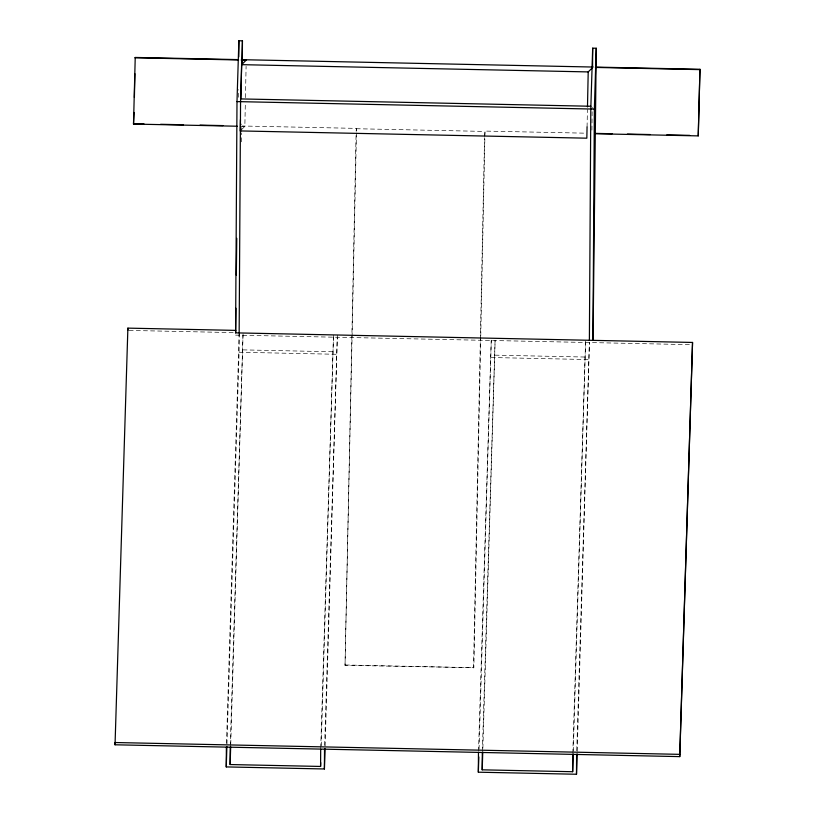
<?xml version="1.0" encoding="UTF-8"?>
<svg xmlns="http://www.w3.org/2000/svg" width="815" height="815" viewBox="0 0 815 815"><rect width="100%" height="100%" fill="white"/><g stroke="black" fill="none" stroke-linecap="round" stroke-linejoin="round"><path stroke-width="0.61" stroke-dasharray="4.08 3.06" d="M226.967 744.014L239.101 352.243L239.152 332.938M230.747 744.197L243.064 333.773M321.212 746.092L333.529 334.425M325.124 746.071L337.379 334.507M479.057 749.301L491.292 340.201M482.877 748.211L495.143 340.293M573.291 751.379L585.608 340.945M577.203 751.359L589.449 342.259M238.398 97.27L238.479 89.64M241.444 141.82L241.546 132.927M241.556 131.653L241.648 124.033M591.904 130.094L592.169 107.223M241.76 129.412L244.846 126.396L245.346 102.639M245.447 97.637L246.099 66.372M480.738 337.074L473.861 667.679L345.03 665.325L356.114 132.539M356.135 131.266L356.532 128.383L242.014 125.989M345.03 665.325L356.461 132.203M356.481 130.93L356.532 128.383M473.515 668.015L484.548 137.776M484.568 136.502L485.017 131.083L585.445 133.181M480.758 335.8L485.017 131.083M587.065 126.936L587.432 109.424M226.499 743.311L239.213 332.724M230.268 745.929L242.982 335.281M320.723 747.824L333.437 337.176M324.645 745.368L337.288 337.257M478.507 751.135L491.221 340.487M482.348 751.216L495.072 340.568M572.802 753.111L585.527 342.463M576.735 750.646L589.377 342.545M241.057 126.315L244.846 126.396M356.196 128.729L484.67 131.419M129.137 330.421L234.384 332.622M235.576 335.128L692.536 344.704M242.962 349.88L333.416 351.774M495.051 355.157L585.506 357.052M239.101 352.243L337.257 354.301M491.19 357.52L589.337 359.578M345.377 664.979L473.861 667.679"/><path stroke-width="1.22" d="M115.037 744.788L115.047 742.526L679.792 754.354L679.771 756.615L115.037 744.788L127.884 328.129L235.667 330.391L235.586 332.866L692.546 342.443L679.771 756.615M127.863 330.391L127.884 328.129M325.042 748.618L324.411 768.973L226.254 766.915L226.376 747.121M320.692 762.626L320.58 766.446L230.125 764.552L230.227 747.202M235.586 332.866L236.992 101.6L238.876 40.75L242.442 40.821L242.3 64.456M238.785 56.918L238.876 40.75M239.152 332.938L240.557 101.671L242.442 40.821M320.58 766.446L320.682 749.097M324.411 768.973L324.533 749.179M577.122 753.895L576.5 774.25L478.344 772.192L478.466 752.408M573.21 753.916L572.66 771.724L482.205 769.829L482.317 752.479M572.66 771.724L572.772 754.374M576.5 774.25L576.613 754.456M589.388 340.283L590.793 109.016L592.678 48.167L596.244 48.238L593.025 339.865M592.566 66.82L592.678 48.167M592.953 340.354L594.359 109.088L596.244 48.238M235.678 331.104L235.942 308.233M236.319 275.185L236.758 238.337M237.257 126.233L133.507 124.063L135.229 57.447L238.255 59.607M133.507 124.063L134.078 112.47M134.393 97.464L134.883 73.707M240.456 119.673L240.221 130.93L586.831 138.183L587.065 126.936M240.894 98.411L241.597 64.66L246.222 60.116L241.169 60.015M587.483 106.928L588.206 71.914L592.067 68.134M595.276 133.731L698.241 135.891L699.963 69.285L595.663 67.095M699.963 69.285L698.241 135.891M226.254 766.915L226.886 746.56M230.125 764.552L230.676 746.744M478.344 772.192L478.812 756.931M482.205 769.829L482.755 752.021M679.792 754.354L692.546 342.443M242.065 59.689L593.126 67.044M134.883 57.784L238.632 59.964M595.378 67.431L699.627 69.621M241.597 64.66L588.206 71.914M240.639 98.921L590.885 106.256M236.992 101.6L594.359 109.088M133.843 123.727L144.031 123.941M160.565 124.288L183.477 124.766M200.021 125.113L222.923 125.592M595.622 133.395L612.147 133.742M627.397 134.057L650.278 134.546M666.813 134.883L689.694 135.371"/></g></svg>
